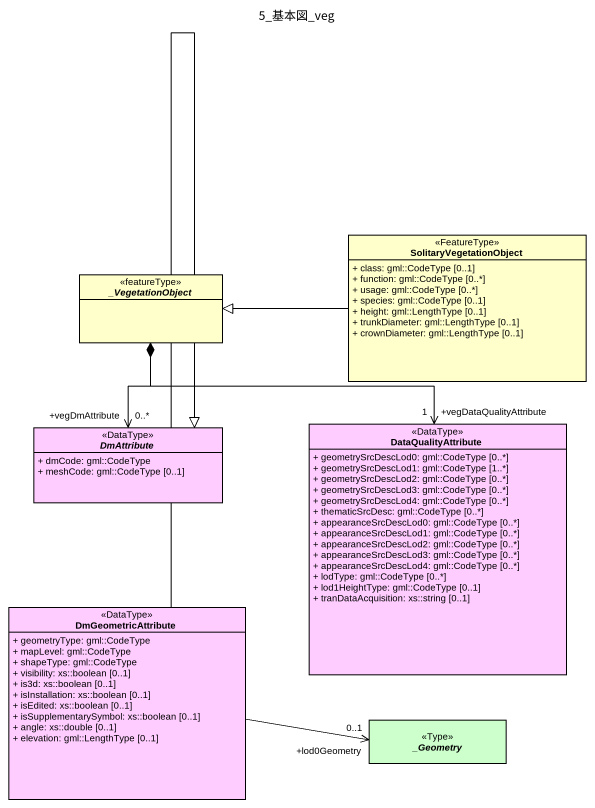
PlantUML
@startuml
title 5_基本図_veg
hide circle
hide empty members
skinparam classAttributeIconSize 0
class SolitaryVegetationObject <<FeatureType>> #FFFFCC {
  + class: gml::CodeType [0..1]
  + function: gml::CodeType [0..*]
  + usage: gml::CodeType [0..*]
  + species: gml::CodeType [0..1]
  + height: gml::LengthType [0..1]
  + trunkDiameter: gml::LengthType [0..1]
  + crownDiameter: gml::LengthType [0..1]
}
abstract class "_VegetationObject" as VegetationObject <<featureType>> #FFFFCC
class DataQualityAttribute <<DataType>> #FFCCFF {
  + geometrySrcDescLod0: gml::CodeType [0..*]
  + geometrySrcDescLod1: gml::CodeType [1..*]
  + geometrySrcDescLod2: gml::CodeType [0..*]
  + geometrySrcDescLod3: gml::CodeType [0..*]
  + geometrySrcDescLod4: gml::CodeType [0..*]
  + thematicSrcDesc: gml::CodeType [0..*]
  + appearanceSrcDescLod0: gml::CodeType [0..*]
  + appearanceSrcDescLod1: gml::CodeType [0..*]
  + appearanceSrcDescLod2: gml::CodeType [0..*]
  + appearanceSrcDescLod3: gml::CodeType [0..*]
  + appearanceSrcDescLod4: gml::CodeType [0..*]
  + lodType: gml::CodeType [0..*]
  + lod1HeightType: gml::CodeType [0..1]
  + tranDataAcquisition: xs::string [0..1]
}
abstract class DmAttribute <<DataType>> #FFCCFF {
  + dmCode: gml::CodeType
  + meshCode: gml::CodeType [0..1]
}
class DmGeometricAttribute <<DataType>> #FFCCFF {
  + geometryType: gml::CodeType
  + mapLevel: gml::CodeType
  + shapeType: gml::CodeType
  + visibility: xs::boolean [0..1]
  + is3d: xs::boolean [0..1]
  + isInstallation: xs::boolean [0..1]
  + isEdited: xs::boolean [0..1]
  + isSupplementarySymbol: xs::boolean [0..1]
  + angle: xs::double [0..1]
  + elevation: gml::LengthType [0..1]
}
abstract class "_Geometry" as Geometry <<Type>> #CCFFCC
SolitaryVegetationObject -left-|> VegetationObject
DataQualityAttribute "+vegDataQualityAttribute\n1" <-up-* VegetationObject
DmAttribute "+vegDmAttribute\n0..*" <-up-* VegetationObject
DmGeometricAttribute -up-|> DmAttribute
Geometry "+lod0Geometry\n0..1" <-left- DmGeometricAttribute
@enduml
